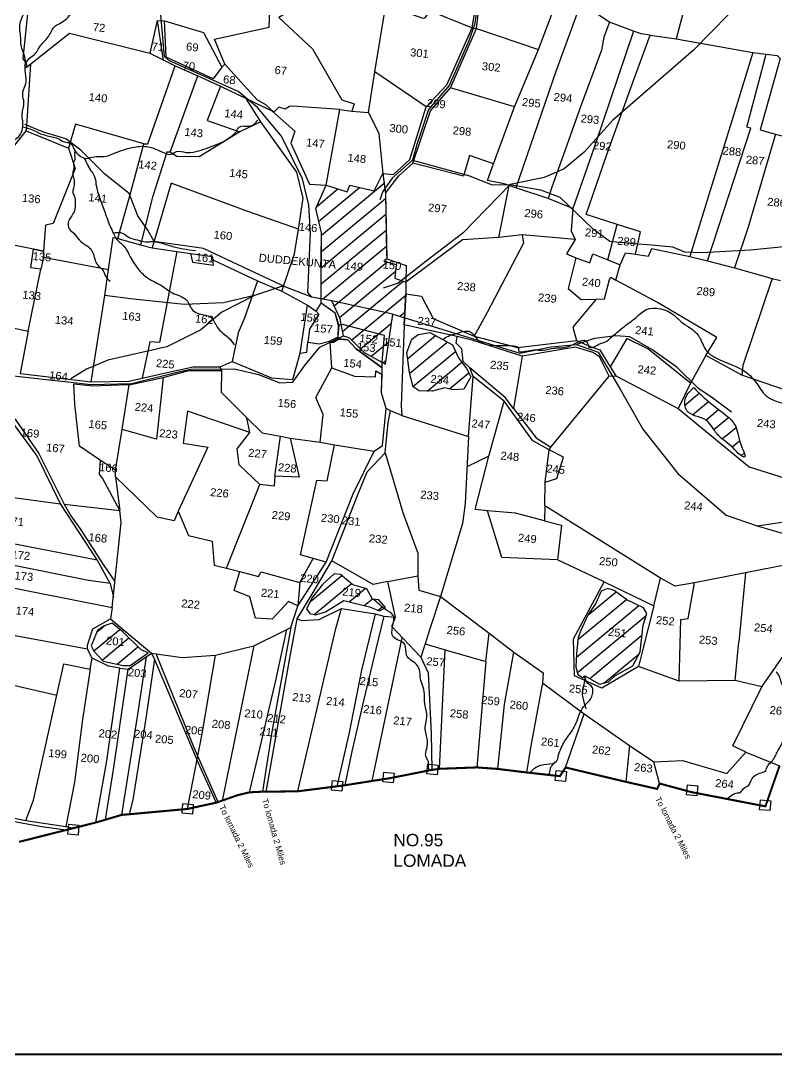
# Model space of a CAD drawing. Header units: inches. Extents: x 196297 to 214296, y 1616220 to 1622507.
# Drawn here: x 197437 to 199273, y 1616548 to 1619062 of the extents above; entities that cross this region are included whole.
import ezdxf
from ezdxf.enums import TextEntityAlignment as Align

# ---------------------------------------------------------------- set-up
doc = ezdxf.new("R2010")
doc.units = ezdxf.units.IN
doc.header["$LTSCALE"] = 15
doc.header["$MEASUREMENT"] = 0
for name, color, linetype in [('PLAT NOS', 7, 'Continuous'), ('Plat number', 1, 'Continuous'), ('Plats', 2, 'Continuous'), ('ROAD', 1, 'Continuous'), ('STREAM', 4, 'Continuous'), ('text2', 7, 'Continuous'), ('VILLAGE BOUNDARY', 5, 'Continuous'), ('VILLAGE BOUNDARY STONES', 1, 'Continuous')]:
    doc.layers.add(name, color=color, linetype=linetype)
doc.styles.get("Standard").update_dxf_attribs({"font": 'arial.ttf'})
pattern_1 = [(39.6245, (187175.194, 1617719.185), (-19.368965, 23.39269), [])]

msp = doc.modelspace()

# ---------------------------------------------------------------- hatches: boundary and pattern name
at = {"layer": 'STREAM', "true_color": 0xf7abae}
h = msp.add_hatch(dxfattribs=at)
h.set_pattern_fill('ANSI31', color=241, scale=242.964992, angle=-5.3755)
h.set_pattern_definition(pattern_1)
h.paths.add_polyline_path([(198167.4, 1618385.7), (198193.2, 1618381.1), (198341.4, 1618348.7), (198369.8, 1618339.9), (198372.6, 1618397.8), (198372.9, 1618426.2), (198346.1, 1618436), (198349.3, 1618469.5), (198319.6, 1618477.8), (198326.3, 1618483), (198323.1, 1618642.7), (198320.7, 1618659.1), (198317.1, 1618690.6), (198295.5, 1618648.5), (198236.8, 1618661.9), (198229.9, 1618645.6), (198179.4, 1618662.2), (198154.5, 1618605.3), (198167.6, 1618546.5)])
h.paths.add_polyline_path([(198320.9, 1618296.7), (198315.7, 1618232.1), (198315.7, 1618231.6), (198323, 1618227.6), (198341.4, 1618348.7), (198193.2, 1618381.1), (198212.9, 1618337.4), (198215.7, 1618323), (198219.3, 1618323.8)])
h.paths.add_polyline_path([(198271.4, 1618256), (198315.7, 1618231.6), (198315.7, 1618232.1), (198320.9, 1618296.7), (198219.3, 1618323.8), (198215.7, 1618323), (198221.1, 1618295.9), (198235.6, 1618291.3)], flags=17)
h.paths.add_polyline_path([(198310.4, 1618455), (198365.4, 1618449.8), (198368.2, 1618479.5), (198313.2, 1618484.6)], flags=24)
h.paths.add_polyline_path([(198217.5, 1618453.2), (198272.5, 1618448), (198275.3, 1618477.7), (198220.3, 1618482.8)], flags=24)
h.paths.add_polyline_path([(198311.5, 1618267.6), (198366.5, 1618262.4), (198369.3, 1618292.1), (198314.3, 1618297.3)], flags=9)
h.paths.add_polyline_path([(198247.8, 1618255.7), (198302.8, 1618250.5), (198305.5, 1618280.2), (198250.6, 1618285.4)], flags=24)
h.paths.add_polyline_path([(198253.8, 1618276.3), (198308.8, 1618271.1), (198311.5, 1618300.8), (198256.6, 1618305.9)], flags=24)
at = {"layer": 'STREAM'}
h = msp.add_hatch(dxfattribs=at)
h.set_pattern_fill('ANSI31', color=256, scale=242.964992, angle=-5.3755)
h.set_pattern_definition(pattern_1)
h.paths.add_polyline_path([(198485.9, 1618273.9), (198462.3, 1618287.3), (198430.7, 1618304), (198403.1, 1618299.6), (198387.4, 1618287.6), (198375.5, 1618256), (198381.8, 1618207), (198390.3, 1618172.1), (198405.3, 1618162.6), (198437.1, 1618161.4), (198467.4, 1618169.6), (198486.6, 1618165.2), (198513.6, 1618166.9), (198530.7, 1618196.7), (198520.3, 1618216.7), (198501.1, 1618242.8)])
h.paths.add_polyline_path([(198426.2, 1618177.6), (198481.2, 1618172.4), (198484, 1618202.1), (198429, 1618207.2)], flags=24)
h = msp.add_hatch(dxfattribs=at)
h.set_pattern_fill('ANSI31', color=256, scale=242.964992, angle=-5.3755)
h.set_pattern_definition(pattern_1)
edge = h.paths.add_edge_path()
edge.add_spline(control_points=[(199072.6, 1618170.2), (199064.1, 1618162.8), (199047.6, 1618148.4), (199051.4, 1618100.8), (199106.8, 1618101), (199126.3, 1618051.5), (199164.3, 1618031.3), (199179.3, 1618009.1), (199203.2, 1617995.6), (199178.1, 1618045.3), (199180.1, 1618084.1), (199127.2, 1618120.1), (199094.3, 1618147.6), (199078, 1618164.6), (199072.6, 1618170.2)], knot_values=[0, 0, 0, 0, 13389.539085, 26108.250012, 47481.743774, 65140.661286, 86375.718438, 96753.784899, 101092.517597, 112393.221887, 135195.692274, 161196.684178, 180455.790754, 190066.94398, 190066.94398, 190066.94398, 190066.94398], degree=3, periodic=0)
h = msp.add_hatch(dxfattribs=at)
h.set_pattern_fill('ANSI31', color=256, scale=242.964992, angle=-5.3755)
h.set_pattern_definition(pattern_1)
edge = h.paths.add_edge_path()
edge.add_line((198170.4, 1617692.3), (198146.3, 1617661.6))
edge.add_line((198146.3, 1617661.6), (198131.5, 1617632.6))
edge.add_line((198131.5, 1617632.6), (198139.7, 1617621.8))
edge.add_line((198139.7, 1617621.8), (198153.5, 1617618.2))
edge.add_line((198153.5, 1617618.2), (198177.3, 1617626))
edge.add_line((198177.3, 1617626), (198221.8, 1617653.4))
edge.add_line((198221.8, 1617653.4), (198284.5, 1617637.7))
edge.add_line((198284.5, 1617637.7), (198309.2, 1617628.4))
edge.add_line((198309.2, 1617628.4), (198319.7, 1617634.1))
edge.add_spline(control_points=[(198319.7, 1617634.1), (198314, 1617638.4), (198305.8, 1617646.6), (198296.2, 1617653.8), (198292.1, 1617656.8)], knot_values=[179828.672648, 179828.672648, 179828.672648, 179828.672648, 188333.697367, 194618.863412, 194618.863412, 194618.863412, 194618.863412], degree=3, periodic=0)
edge.add_line((198292.1, 1617656.8), (198278.1, 1617681.2))
edge.add_line((198278.1, 1617681.2), (198243.8, 1617690.9))
edge.add_line((198243.8, 1617690.9), (198214.4, 1617716.6))
edge.add_line((198214.4, 1617716.6), (198198.4, 1617717.9))
edge.add_line((198198.4, 1617717.9), (198170.4, 1617692.3))
h.paths.add_polyline_path([(198212.3, 1617660.8), (198267.2, 1617655.6), (198270, 1617685.2), (198215, 1617690.4)], flags=24)
h = msp.add_hatch(dxfattribs=at)
h.set_pattern_fill('ANSI31', color=256, scale=242.964992, angle=-5.3755)
h.set_pattern_definition(pattern_1)
h.paths.add_polyline_path([(198909.8, 1617654.7), (198878.6, 1617677.7), (198863.5, 1617682.7), (198847.1, 1617675.5), (198834.3, 1617647), (198814.9, 1617617.7), (198797.8, 1617580.2), (198791.3, 1617563.3), (198787.3, 1617524.3), (198786, 1617492.4), (198790.7, 1617473.7), (198803.9, 1617465.6), (198807.7, 1617470.1), (198843.2, 1617450.1), (198865, 1617455.2), (198880.1, 1617469.9), (198924.3, 1617494.8), (198942, 1617528.4), (198948.9, 1617593.4), (198958.3, 1617621.9), (198950, 1617635.3)])
h.paths.add_polyline_path([(198857.7, 1617562.7), (198912.7, 1617557.5), (198915.5, 1617587.2), (198860.5, 1617592.4)], flags=24)
h = msp.add_hatch(dxfattribs=at)
h.set_pattern_fill('ANSI31', color=256, scale=242.964992, angle=-5.3755)
h.set_pattern_definition(pattern_1)
h.paths.add_polyline_path([(197637.6, 1617505.8), (197686.5, 1617495.6), (197702.9, 1617495.6), (197747, 1617525.7), (197730.1, 1617533.1), (197685.2, 1617576.7), (197659.2, 1617598.2), (197639.9, 1617591.4), (197623.5, 1617580.5), (197615.7, 1617560.6), (197608.3, 1617543.3), (197615.2, 1617530.2)])
h.paths.add_polyline_path([(197638.5, 1617541.6), (197693.5, 1617536.4), (197696.3, 1617566.1), (197641.3, 1617571.2)], flags=24)

# ---------------------------------------------------------------- linework, layer by layer
at = {"layer": 'Plats', "color": 0}
for points in [[(198323.1, 1618642.7), (198355.6, 1618684.8), (198390, 1618715.6), (198433, 1618842.9), (198481.2, 1618898.8), (198544.5, 1619042.6), (198553.6, 1619119.1), (198599.7, 1619228.9), (198682.7, 1619461.7), (198698.2, 1619595.1), (198747.3, 1619756.6), (198764.9, 1619796), (198807.3, 1619931.7), (198825, 1620002.4), (198886.9, 1620102.5), (198967.5, 1620221.4), (198969.4, 1620234.2)], [(198931, 1618494.7), (198942.6, 1618549), (198886.1, 1618566.3), (198810.8, 1618590.7), (198860.8, 1618736.9), (198919.5, 1618898.7), (198966.6, 1619026.2), (198944.1, 1619029.6), (198925.9, 1619036.4), (198867.1, 1619058.2), (198797.9, 1619104.4), (198749.6, 1619135.5), (198747.9, 1619142.9), (198789.9, 1619270.2), (198826.4, 1619357.4)], [(199049.7, 1619230.6), (199024.4, 1619141.2), (199014.4, 1619086.4), (199045.7, 1619078.5), (199029.6, 1619017.8), (199215.6, 1618984.7), (199248.4, 1618980.4), (199274.7, 1618976.9), (199282, 1618969.6), (199233.3, 1618796.2), (199270.7, 1618785.6), (199362.9, 1618762.8), (199378.3, 1618761.9), (199438.8, 1618756.7), (199546.6, 1618746.5), (199703.5, 1618729.2), (199816.5, 1618716), (199832.9, 1618713.7)], [(198324.5, 1619099), (198413.9, 1619068.1), (198419.6, 1619068.4), (198432.1, 1619085.6), (198533.7, 1619044.3), (198544.5, 1619042.6), (198695.1, 1618991.6), (198749.6, 1619135.5)], [(198369, 1618322.9), (198361.3, 1618126.6), (198362.7, 1618102.2), (198335.2, 1618114), (198324.7, 1618119.9), (198314, 1618158), (198315.6, 1618218.5), (198315.7, 1618232.1), (198320.9, 1618296.7), (198219.3, 1618323.8), (198209, 1618321.4), (198201.5, 1618350.9), (198167.4, 1618375.3), (198167.1, 1618481.8), (198167.6, 1618546.5), (198154.5, 1618605.3), (198179.4, 1618662.2), (198229.9, 1618645.6), (198236.8, 1618661.9), (198295.5, 1618648.5), (198317.1, 1618690.6), (198342.5, 1618688), (198382.7, 1618724.4), (198422.3, 1618852.3), (198472.6, 1618905.5), (198533.7, 1619044.3), (198546, 1619118.9)], [(198797.9, 1619104.4), (198737.2, 1618938.1), (198639.9, 1618655.8)], [(197456.1, 1619101.6), (197442.1, 1618969.5), (197451.5, 1618956.2), (197450.8, 1618947.9), (197555.5, 1619031.3), (197750.9, 1618982.4), (197812.1, 1618952.3), (197867.6, 1618927.5), (197922.4, 1618902.3), (198047.4, 1618842.6), (198103.4, 1618793.1), (198093.8, 1618764.5), (198138.6, 1618664.6), (198179.4, 1618662.2), (198212.2, 1618845.8), (198241.3, 1618842.1), (198282, 1618838.6), (198297.5, 1618937.4), (198324.5, 1619099)], [(197769.1, 1619061.8), (197786.6, 1619061.5), (197881.3, 1619033), (197926.2, 1618949), (197932.8, 1618955.9), (197908.3, 1619016.5), (198041.1, 1619045.7), (198042.6, 1619090.6), (198093.2, 1619098.2), (198093.8, 1619086.8), (198064.4, 1619069.3), (198146.1, 1618993.1), (198217.5, 1618869.5), (198246.9, 1618859.8), (198241.3, 1618842.1)], [(197769.1, 1619061.8), (197750.9, 1618982.4)], [(197769.1, 1619061.8), (197783.2, 1618965.3)], [(197926.2, 1618949), (197904.5, 1618920.2), (197790.5, 1618973), (197786.6, 1619061.5)], [(198867.1, 1619058.2), (198853.6, 1619021.4), (198848.4, 1618990.2), (198796.9, 1618852.1), (198726.8, 1618654.7), (198718.4, 1618629.8)], [(198925.9, 1619036.4), (198831.5, 1618758.8), (198778.5, 1618605.1), (198718.4, 1618629.8), (198639.9, 1618655.8), (198611.3, 1618665.1), (198571.4, 1618673.7), (198585.4, 1618713.8), (198527.8, 1618734.1), (198512.7, 1618684.3), (198390, 1618715.6)], [(198966.6, 1619026.2), (199029.6, 1619017.8)], [(198585.4, 1618713.8), (198636.5, 1618852.6), (198695.1, 1618991.6)], [(199215.6, 1618984.7), (199171.8, 1618841.9), (199112, 1618649.3), (199062.7, 1618489.1)], [(199105.2, 1618477.9), (199210.5, 1618800.4), (199201.4, 1618803.1), (199248.4, 1618980.4)], [(197460.7, 1618955.9), (197450.8, 1618794.2), (197553.7, 1618752), (197569.3, 1618702.8), (197515.9, 1618569.3), (197497.4, 1618565.3), (197493, 1618501.4), (197350.5, 1618530.2)], [(197673.5, 1618532.9), (197702.4, 1618636.1), (197736.6, 1618762.4), (197746.1, 1618762.3), (197812.1, 1618952.3)], [(198052.4, 1618839.3), (198032.8, 1618857.3), (198011.4, 1618869), (197932.8, 1618955.9)], [(197800.1, 1618742.5), (197867.6, 1618927.5)], [(198422.3, 1618852.3), (198297.5, 1618937.4)], [(197922.4, 1618902.3), (197890.2, 1618819), (197969.7, 1618791.8)], [(198636.5, 1618852.6), (198481.2, 1618898.8)], [(198071.5, 1618404.9), (198102.1, 1618495.3), (198112.1, 1618555.4), (198123.8, 1618630.2), (198108.4, 1618693.4), (198020.3, 1618816), (197985.7, 1618871.3)], [(198212.2, 1618845.8), (198098.5, 1618854.4), (198090.5, 1618853.3), (198079.4, 1618846.5), (198064, 1618851.9), (198052.4, 1618839.3)], [(198282, 1618838.6), (198307.2, 1618787.5), (198317.1, 1618690.6), (198342.5, 1618688)], [(197736.6, 1618762.4), (197570.4, 1618809.9), (197553.7, 1618752)], [(198020.3, 1618816), (197969.7, 1618791.8), (197870.8, 1618730.8), (197816.9, 1618732), (197800.1, 1618742.5), (197792.5, 1618742.6), (197757.8, 1618633.2), (197728, 1618516.9)], [(196868.7, 1618076.4), (196842.1, 1618183.5), (196843.2, 1618261.8), (196837.5, 1618318.3), (196884.7, 1618469.2), (196951.3, 1618534.8), (197043.5, 1618554.8), (197144.8, 1618603.9), (197152, 1618606.3), (197170.8, 1618614), (197296, 1618659.4), (197353.9, 1618706.4), (197410.8, 1618744.1), (197450.8, 1618794.2)], [(199270.7, 1618785.6), (199204.2, 1618560.3), (199171.2, 1618460.9)], [(198317.1, 1618690.6), (198320.7, 1618659.1), (198323.1, 1618642.7), (198326.2, 1618495.6), (198326.3, 1618483), (198373.9, 1618466.6), (198372.9, 1618426.2), (198372.6, 1618397.8), (198410.6, 1618392.6), (198439.4, 1618338.2), (198539, 1618295.1), (198643.8, 1618267.4), (198787.1, 1618284.9), (198826.9, 1618268), (198844.3, 1618262.4), (198869, 1618220.9), (198882.6, 1618198.7), (199034.4, 1618119.4), (199206.6, 1617978.1), (199353.7, 1617931.6)], [(198112.1, 1618555.4), (197989, 1618597.9), (197802.9, 1618666.6), (197756.8, 1618509.6)], [(198598.9, 1618535.2), (198623.8, 1618660.9)], [(198778.5, 1618605.1), (198774.7, 1618551.4), (198784.1, 1618529.8), (198655.3, 1618541.5), (198598.9, 1618535.2), (198510.4, 1618529.1), (198372.9, 1618426.2)], [(198863.3, 1618480.5), (198886.1, 1618566.3)], [(197492.7, 1618487.3), (197650.3, 1618457), (197661.9, 1618534.9), (197673.5, 1618532.9), (197728, 1618516.9), (197756.8, 1618509.6), (197816.3, 1618500.7), (197902.1, 1618488.8), (197904.2, 1618480.5), (198012.7, 1618430), (198071.5, 1618404.9), (198134.3, 1618370.6), (198155.1, 1618356.3), (198167.4, 1618375.3)], [(198655.3, 1618541.5), (198658.4, 1618521.2), (198570.4, 1618352.9), (198539, 1618295.1)], [(198784.1, 1618529.8), (198762.9, 1618495), (198785.4, 1618485.5), (198820.1, 1618473.4), (198826.7, 1618495), (198863.3, 1618480.5), (198893.3, 1618468.8)], [(197455.8, 1618307.7), (197485.4, 1618454.2), (197485.9, 1618457.8), (197462.3, 1618461.1), (197468.7, 1618506.4), (197493, 1618501.4), (197492.7, 1618487.3), (197485.9, 1618457.8)], [(197816.3, 1618500.7), (197774.8, 1618279.5), (197750.7, 1618281.6), (197732.1, 1618193.4)], [(199485.8, 1618098.8), (199188.7, 1618200.5), (199101.5, 1618248.3), (199128.6, 1618292), (198984, 1618376.8), (198882.6, 1618431.7), (198893.3, 1618468.8), (198906.6, 1618498.1), (198931, 1618494.7), (198962.2, 1618489.6), (198970, 1618508.5), (199062.7, 1618489.1), (199105.2, 1618477.9), (199171.2, 1618460.9), (199262.7, 1618435.5), (199282.6, 1618430.8)], [(197850.1, 1618496.1), (197854.2, 1618474.7), (197905.6, 1618467.9), (197904.2, 1618480.5)], [(198785.4, 1618485.5), (198767.1, 1618410.8), (198798.6, 1618384.5), (198835.4, 1618385.2), (198855.7, 1618386.2), (198867.9, 1618433), (198870.6, 1618438.4), (198882.6, 1618431.7)], [(197608.4, 1618184.2), (197641.6, 1618393.8), (197650.3, 1618457)], [(198012.7, 1618430), (197980.4, 1618337.4), (197965.3, 1618303.7), (197950.9, 1618233.9)], [(199262.7, 1618435.5), (199191.3, 1618224.2), (199188.7, 1618200.5)], [(199334.4, 1617746.8), (199198.2, 1617720.2), (199073.8, 1617696.4), (199026.9, 1617687.6), (198991, 1617707.1), (198710.7, 1617883.4), (198711.5, 1617940.5), (198739.4, 1617949.9), (198755.6, 1618001.3), (198720.9, 1618019.5), (198680.9, 1618041.2), (198611.4, 1618137.4), (198536, 1618197.6), (198528.6, 1618218.3), (198511.7, 1618234), (198509.1, 1618264.7), (198495.4, 1618278.5), (198497.8, 1618294.7), (198422.9, 1618310.6), (198369, 1618322.9), (198372.6, 1618397.8)], [(198835.4, 1618385.2), (198778.4, 1618317.3), (198787.1, 1618284.9)], [(198116, 1618254.2), (198134.3, 1618370.6)], [(198155.1, 1618356.3), (198161.7, 1618348.6), (198138.6, 1618312), (198134.4, 1618280.6)], [(197340, 1618332.5), (197455.8, 1618307.7), (197436, 1618204.6), (197608.4, 1618184.2), (197699.6, 1618186.2), (197732.1, 1618193.4), (197786, 1618205), (197856, 1618220.6), (197921.6, 1618220.6), (197950.9, 1618233.9), (198046.4, 1618194.3), (198098.1, 1618189.7), (198116, 1618254.2), (198132.3, 1618256.5), (198134.4, 1618280.6), (198162, 1618276.8), (198187.2, 1618282.9), (198208.4, 1618293.9), (198209, 1618321.4)], [(198164.4, 1618037.7), (198172, 1618105.1), (198154.5, 1618146.6), (198193, 1618218.6), (198188.7, 1618281)], [(198188.7, 1618281), (198197.1, 1618280.7), (198209.6, 1618288.3), (198232.2, 1618286.4), (198252, 1618264.5), (198315.6, 1618218.5)], [(198866.9, 1618198.5), (198843.3, 1618245.1), (198827.2, 1618255.6), (198785.3, 1618268.7), (198655.5, 1618246.8), (198536.7, 1618285), (198497.8, 1618294.7)], [(199064.2, 1618181.4), (198960.8, 1618264.3), (198909.3, 1618289.4), (198869, 1618220.9)], [(199101.5, 1618248.3), (199064.2, 1618181.4), (199034.4, 1618119.4)], [(198655.5, 1618246.8), (198646.8, 1618193.6), (198634.6, 1618119.5), (198613.8, 1618146.5), (198528.6, 1618218.3)], [(197659.2, 1617636.4), (197681.3, 1617842.6), (197677.7, 1617871.4), (197635.6, 1617950.2), (197628.5, 1617960.3), (197631, 1617993.4), (197579.8, 1618027.9), (197568.9, 1618130), (197566.3, 1618179.2), (197612.3, 1618174.4), (197698.6, 1618177.7), (197700.9, 1618177), (197783.4, 1618195.1), (197845.3, 1618211.5), (197925.4, 1618211.6), (197921.6, 1618220.6)], [(197925.4, 1618211.6), (197924.5, 1618159.2), (197986.6, 1618096.9), (198024, 1618060.6), (198068.5, 1618052.1), (198092, 1618047.3), (198164.4, 1618037.7), (198199.4, 1618031.4), (198296, 1618016.1)], [(198193, 1618218.6), (198247.9, 1618198.4), (198299.1, 1618196.3), (198299.8, 1618210.7), (198315.4, 1618202.5)], [(198525.1, 1618051.6), (198536, 1618197.6)], [(198720.9, 1618019.5), (198725.2, 1618025.6), (198866.9, 1618198.5), (198882.6, 1618198.7)], [(197993.8, 1618061.2), (197842.7, 1618113), (197832.3, 1618035.7), (197892.1, 1618025.7), (197820.1, 1617869.9), (197809.7, 1617846.3), (197768.8, 1617855.9), (197667.5, 1617953.7), (197667.7, 1617969.4), (197683.9, 1618068.2), (197700.9, 1618177)], [(197783.4, 1618195.1), (197767.2, 1618045.1), (197683.9, 1618068.2)], [(197654.5, 1617694.3), (197623.2, 1617751.7), (197533.6, 1617888.3), (197476.8, 1618005.3), (197410.2, 1618095.9), (197330.6, 1618164.3)], [(197343.4, 1618170.6), (197396.9, 1618115.5), (197423.6, 1618093.3), (197481.6, 1618010.1), (197542.8, 1617886.9), (197559.3, 1617859), (197581.6, 1617827.4), (197639.4, 1617738.3), (197666.2, 1617699.4)], [(198854.7, 1617698.5), (198741.2, 1617752), (198605.6, 1617758), (198571.4, 1617871), (198541.3, 1617874.3), (198574.1, 1618003.8), (198611.4, 1618137.4)], [(197289.8, 1617477.7), (197525, 1617423.2), (197542, 1617499.2), (197606.3, 1617486), (197611.2, 1617512.8), (197599.7, 1617534.7), (197599.6, 1617544.3), (197612.3, 1617584.2), (197655.1, 1617608.6), (197695.7, 1617574.9), (197755.4, 1617525), (197829.7, 1617514.6), (197910.5, 1617520.3), (198003.4, 1617543.1), (198083.5, 1617582.6), (198093.3, 1617587.8), (198110.7, 1617640.5), (198179.1, 1617746.4), (198245.2, 1617912.2), (198296, 1618016.1), (198316.1, 1618029.7), (198324.7, 1618119.9)], [(198054.7, 1617954.8), (198052.9, 1617930.8), (198017.9, 1617935), (197968.1, 1617982.9), (197962.9, 1618021.7), (197993.8, 1618061.2), (197986.6, 1618096.9)], [(198033.7, 1617188.6), (198090.7, 1617513.2), (198108.9, 1617609), (198147.5, 1617672.4), (198193.2, 1617749.8), (198256.9, 1617911.9), (198278.9, 1617965.6), (198322.9, 1618011.8), (198329.5, 1618085.4), (198335.2, 1618114)], [(198362.7, 1618102.2), (198525.1, 1618051.6), (198517.1, 1617889), (198510.8, 1617840.3), (198457, 1617662.9), (198575.2, 1617573.5), (198635.5, 1617527.3), (198706.1, 1617477.5), (198704.6, 1617452.8), (198806.2, 1617378.1), (198916.3, 1617300.7), (198974.9, 1617261.3), (199044.5, 1617264.4), (199152.4, 1617233.3), (199198.3, 1617284.9), (199280.5, 1617251.3)], [(198634.6, 1618119.5), (198689.1, 1618048), (198725.2, 1618025.6)], [(198092, 1618047.3), (198113.3, 1617952.5), (198054.7, 1617954.8), (198068.5, 1618052.1)], [(198179.1, 1617746.4), (198147.5, 1617755.1), (198117.2, 1617764.3), (198156.6, 1617945.1), (198181.6, 1617943.7), (198199.4, 1618031.4)], [(198322.9, 1618011.8), (198365.8, 1617867.3), (198401.9, 1617767.8), (198402.3, 1617712.7), (198404, 1617678.3), (198457, 1617662.9), (198431.9, 1617587), (198419.7, 1617547.7), (198468.7, 1617533.5), (198567.4, 1617504.7), (198575.2, 1617573.5)], [(198574.1, 1618003.8), (198520.6, 1617978.2)], [(198711.5, 1617940.5), (198720.9, 1618019.5)], [(197667.7, 1617969.4), (197631, 1617993.4)], [(197667.5, 1617953.7), (197677.7, 1617871.4)], [(197221, 1617930), (197533.6, 1617888.3)], [(197820.1, 1617869.9), (197845.1, 1617811.3), (197902.1, 1617796.9), (197907, 1617738.7), (197937.4, 1617732.1), (198017.9, 1617935)], [(197542.8, 1617886.9), (197677.7, 1617871.4)], [(198710.7, 1617883.4), (198710, 1617846.3), (198639.4, 1617865.4), (198571.4, 1617871)], [(198710, 1617846.3), (198751.3, 1617835.8), (198741.2, 1617752)], [(197216.3, 1617831.9), (197393.7, 1617796.8), (197623.2, 1617751.7)], [(197654.5, 1617694.3), (197601.9, 1617702), (197214.4, 1617779.6), (197215.6, 1617818.8)], [(197937.4, 1617732.1), (197969.2, 1617723.7), (198014.7, 1617711.3), (198021.8, 1617723.1), (198115.2, 1617697.1), (198147.5, 1617755.1)], [(198329.1, 1617699.4), (198293.5, 1617691.8), (198193.2, 1617749.8)], [(198110.7, 1617640.5), (198087.9, 1617650.6), (198048.2, 1617607.9), (198007.7, 1617610), (197993.9, 1617661.9), (197955.7, 1617677.6), (197969.2, 1617723.7)], [(199198.2, 1617720.2), (199181.9, 1617552.4)], [(197283.1, 1617710.8), (197659.2, 1617636.4), (197655.1, 1617608.6)], [(198115.2, 1617697.1), (198110.7, 1617640.5)], [(198409.1, 1617515.4), (198338.5, 1617589.7), (198347.9, 1617612.6), (198329.1, 1617699.4), (198402.3, 1617712.7)], [(199173.1, 1617458.5), (199036.5, 1617456.9), (198938.2, 1617492.8), (198849.1, 1617440.6), (198782.6, 1617470.2), (198779.7, 1617560.4), (198854.7, 1617698.5), (198974.8, 1617640.6), (198991, 1617707.1)], [(199036.5, 1617456.9), (199040.6, 1617607.3), (199058.7, 1617609.1), (199073.8, 1617696.4)], [(197654.5, 1617694.3), (197662.6, 1617661.5)], [(198108.9, 1617609), (198119.8, 1617604.7), (198162, 1617607), (198216.5, 1617633.6), (198298.2, 1617620.4), (198319.3, 1617615.3), (198347.9, 1617612.6)], [(198110.8, 1617189.7), (198202.7, 1617585.3), (198216.5, 1617633.6)], [(198298.2, 1617620.4), (198265.3, 1617484.1), (198234.2, 1617328.4), (198205, 1617201.7)], [(198974.8, 1617640.6), (198948.7, 1617535.3), (198938.2, 1617492.8)], [(197599.7, 1617534.7), (197428.2, 1617566.8), (197265.9, 1617602.1)], [(198319.3, 1617615.3), (198299.8, 1617535.1), (198269.6, 1617409.1), (198242, 1617286.3), (198224.9, 1617204.3)], [(197992.7, 1617187.1), (198057, 1617458.8), (198083.5, 1617582.6)], [(198093.3, 1617587.8), (198047.4, 1617333.9), (198024.6, 1617188.8)], [(198291.4, 1617214.9), (198335.6, 1617427.6), (198363.8, 1617562.1)], [(198419.7, 1617547.7), (198409.1, 1617515.4), (198427.1, 1617477.5), (198434.2, 1617330.1), (198436.2, 1617241.7)], [(199237.3, 1617443.1), (199173.1, 1617458.5), (199181.9, 1617552.4)], [(197677.9, 1617488.9), (197698.4, 1617486.6), (197755.4, 1617525)], [(197755.4, 1617525), (197762.2, 1617510.1), (197868.1, 1617258.6), (197911.8, 1617162)], [(197916.6, 1617163.6), (197858.6, 1617294.9), (197821.1, 1617387.4), (197766.2, 1617523.9)], [(197842.3, 1617146.8), (197878.2, 1617329), (197910.5, 1617520.3)], [(198003.4, 1617543.1), (197957, 1617314), (197926.3, 1617166.9)], [(198454.7, 1617244.3), (198468.7, 1617533.5)], [(198596, 1617244), (198612.8, 1617400.2), (198635.5, 1617527.3)], [(199198.3, 1617284.9), (199166.7, 1617300.2), (199237.3, 1617443.1), (199298.4, 1617530.6), (199380.9, 1617531.7)], [(197619.6, 1617113.8), (197646.2, 1617264), (197677.9, 1617488.9), (197650.5, 1617494), (197611.2, 1617512.8)], [(197742, 1617516.4), (197721, 1617376.4), (197682.1, 1617132.3)], [(197762.1, 1617510.3), (197742, 1617372.1), (197709.4, 1617169.2), (197701, 1617133.9)], [(198567.4, 1617504.7), (198556.3, 1617382.1), (198545.2, 1617247.7)], [(197606.3, 1617486), (197587.3, 1617364.2), (197568, 1617211.7), (197547, 1617103.9)], [(197643.2, 1617120.6), (197663, 1617242.4), (197698.4, 1617486.6)], [(198704.6, 1617452.8), (198676.4, 1617300.2), (198665.5, 1617235.5)], [(197449.4, 1617119.1), (197468.1, 1617168.5), (197525, 1617423.2)], [(198760.8, 1617247.5), (198806.2, 1617378.1)], [(198916.3, 1617300.7), (198907.5, 1617212.6)], [(198989.2, 1617208.5), (198974.9, 1617261.3)], [(197295.9, 1617138.8), (197488.7, 1617104.1), (197553, 1617095.6)], [(197355.7, 1617138.3), (197449.4, 1617119.1), (197547, 1617103.9), (197567.3, 1617100.5), (197567.3, 1617100.5)]]:
    msp.add_lwpolyline(points, dxfattribs=at)
at = {"layer": 'ROAD'}
for points in [[(198965.7, 1620234.4), (198917.4, 1620158.1), (198844.7, 1620050.1), (198824.7, 1620017.7), (198787.2, 1619892.1), (198757.3, 1619788.8), (198723.2, 1619694.8), (198695.4, 1619599.6), (198679, 1619475.7), (198659.9, 1619410.6), (198639.5, 1619350), (198597.1, 1619231.1), (198566.9, 1619158.7), (198549.3, 1619118.3), (198539.4, 1619051.5), (198525.6, 1619012.8), (198478, 1618904.6), (198427.7, 1618845.6), (198399.3, 1618760.9), (198388.8, 1618722.7), (198339.4, 1618679.4), (198317.3, 1618647), (198309.9, 1618626.7)], [(200125.4, 1619775.2), (199959.2, 1619697.6), (199749.6, 1619581.2), (199618.3, 1619491.7), (199606.1, 1619465), (199594.6, 1619391.8), (199564.9, 1619368.2), (199398.1, 1619267.8), (199344.2, 1619221.2), (199261.5, 1619175.4), (199198.5, 1619120.2), (199071.9, 1618990.4), (198874.8, 1618819), (198805.8, 1618742.1), (198757.6, 1618701.4), (198709, 1618680.5), (198626.6, 1618664), (198511.1, 1618545.1), (198421.8, 1618477.6), (198353.8, 1618423.8), (198317.5, 1618411.6)], [(198341.4, 1618348.7), (198193.2, 1618381.1), (198144.4, 1618389.9), (198134.8, 1618401.7), (198141.3, 1618546.3), (198137.5, 1618613.7), (198121.5, 1618677.5), (198070.8, 1618780.8), (198012.4, 1618850.9), (197965.5, 1618890), (197797, 1618965.1), (197786.4, 1618974.5), (197774, 1619122.1), (197768.6, 1619223.4), (197766.2, 1619276.9), (197732, 1619280.3), (197708, 1619283.1), (197707.5, 1619370.3), (197663.9, 1619472.8)], [(198144.4, 1618389.9), (198081.7, 1618414.5), (197965.8, 1618468.2), (197881.2, 1618508.4), (197761.3, 1618525), (197746, 1618553.1), (197721.9, 1618587.9), (197700.4, 1618641.9), (197641.6, 1618688.6), (197583.4, 1618747), (197546.8, 1618774.6), (197492.5, 1618790.6), (197447.4, 1618809.4)], [(198388.8, 1618722.7), (198524.8, 1618685.7), (198582.9, 1618663.2), (198626.6, 1618664)], [(198626.6, 1618664), (198699.7, 1618650.6), (198746.6, 1618633.2), (198825.1, 1618557.9), (198868.7, 1618526), (198925.5, 1618520.3), (198970.2, 1618517), (199020.5, 1618512.2), (199049.6, 1618499.9), (199090.9, 1618498.9), (199209.6, 1618505.4), (199380.2, 1618522.1), (199451.4, 1618527.4), (199551.6, 1618560.2), (199599, 1618571.6), (199626, 1618578.6), (199684.2, 1618592.3), (199731, 1618613.8), (199779.7, 1618634), (199836, 1618654.7)], [(198075.7, 1618417.3), (198005.1, 1618394), (197930, 1618376.4), (197834.3, 1618372.2), (197703.8, 1618385.6), (197641.6, 1618393.8)], [(197398.6, 1618201), (197513.4, 1618188.3), (197551.9, 1618184.4), (197607.9, 1618177.8), (197706.8, 1618180.7), (197823.8, 1618209.3), (197851.4, 1618215.5), (197956.8, 1618215.6), (198014.8, 1618202), (198066.7, 1618182.3), (198098.5, 1618183.3), (198129.4, 1618226.7), (198164.3, 1618268.6), (198221.1, 1618295.9), (198212.9, 1618337.4), (198193.2, 1618381.1)], [(198005.1, 1618394), (197925.6, 1618353.6), (197874.6, 1618311), (197792.1, 1618269.5), (197648.8, 1618236.9), (197597.3, 1618215.4), (197558.7, 1618192)], [(198221.1, 1618295.9), (198235.6, 1618291.3), (198271.4, 1618256), (198323, 1618227.6), (198341.4, 1618348.7)], [(198341.4, 1618348.7), (198460.3, 1618312), (198649.7, 1618253.9), (198725.6, 1618269.3), (198787.2, 1618275.4), (198840.1, 1618256.6), (198893.6, 1618166.2), (198948.6, 1618069.2), (199033.2, 1617961.7), (199150.9, 1617860.8), (199226.5, 1617834.2), (199308.1, 1617846.7), (199416.4, 1617878.5), (199489, 1617915.7), (199619.5, 1617985.1), (199650.9, 1617992.9)], [(199163.5, 1618111), (199118.9, 1618145), (199083.7, 1618168.1), (199031.1, 1618220), (198970.1, 1618262.8), (198916.9, 1618293.4), (198883, 1618296.3), (198831.2, 1618289.8), (198787.2, 1618275.4)], [(199226.5, 1617834.2), (199326, 1617805), (199370.9, 1617774.3), (199397.3, 1617730.5), (199413.7, 1617707.8), (199430.2, 1617687.8), (199474.9, 1617623.6)]]:
    msp.add_lwpolyline(points, dxfattribs=at)
at = {"layer": 'STREAM', "color": 241, "true_color": 0xf7abae}
msp.add_lwpolyline([(198315.6, 1618218.5), (198252, 1618264.5), (198232.2, 1618286.4), (198209.6, 1618288.3), (198208.4, 1618293.9), (198211, 1618321.2), (198201.5, 1618350.9), (198167.4, 1618375.3), (198167.6, 1618546.5), (198154.5, 1618605.3), (198179.4, 1618662.2), (198229.9, 1618645.6), (198236.8, 1618661.9), (198295.5, 1618648.5), (198317.1, 1618690.6), (198323.1, 1618642.7), (198326.3, 1618483), (198319.6, 1618477.8), (198349.3, 1618469.5), (198346.1, 1618436), (198372.9, 1618426.2), (198372.6, 1618397.8), (198369, 1618322.9), (198361.3, 1618126.6), (198362.7, 1618102.2), (198335.2, 1618114), (198324.7, 1618119.9), (198314, 1618158), (198315.2, 1618202.6), (198315.6, 1618218.5), (198252, 1618264.5), (198232.2, 1618286.4), (198209.6, 1618288.6), (198208.4, 1618293.9), (198211, 1618321.2), (198201.5, 1618350.9), (198167.4, 1618375.3), (198167.6, 1618546.5), (198154.5, 1618605.3)], dxfattribs=at)
at = {"layer": 'STREAM', "color": 241, "true_color": 0xf7abae, "const_width": 0.0243}
msp.add_lwpolyline([(198005.6, 1618505.1), (198208.8, 1618485.9), (198205.1, 1618447), (198002, 1618466.1)], close=True, dxfattribs=at)
at = {"layer": 'STREAM'}
for points in [[(198375.5, 1618256), (198387.4, 1618287.6), (198403.1, 1618299.6), (198430.7, 1618304), (198462.3, 1618287.3), (198485.9, 1618273.9), (198501.1, 1618242.8), (198520.3, 1618216.7), (198530.7, 1618196.7), (198513.6, 1618166.9), (198486.6, 1618165.2), (198467.4, 1618169.6), (198437.1, 1618161.4), (198405.3, 1618162.6), (198390.3, 1618172.1), (198381.8, 1618207), (198375.5, 1618256)], [(198131.5, 1617632.6), (198139.7, 1617621.8), (198153.5, 1617618.2), (198177.3, 1617626), (198221.8, 1617653.4), (198284.5, 1617637.7), (198309.2, 1617628.4), (198323.3, 1617636), (198307.2, 1617654.7), (198292.1, 1617656.8), (198278.1, 1617681.2), (198243.8, 1617690.9), (198214.4, 1617716.6), (198198.4, 1617717.9), (198170.4, 1617692.3), (198146.3, 1617661.6), (198131.5, 1617632.6)], [(198807.7, 1617470.1), (198843.2, 1617450.1), (198865, 1617455.2), (198880.1, 1617469.9), (198924.3, 1617494.8), (198942, 1617528.4), (198948.9, 1617593.4), (198958.3, 1617621.9), (198950, 1617635.3), (198909.8, 1617654.7), (198878.6, 1617677.7), (198863.5, 1617682.7), (198847.1, 1617675.5), (198834.3, 1617647), (198814.9, 1617617.7), (198797.8, 1617580.2), (198791.3, 1617563.3), (198787.3, 1617524.3), (198786, 1617492.4), (198790.7, 1617473.7), (198803.9, 1617465.6), (198807.7, 1617470.1)], [(197615.2, 1617530.2), (197637.6, 1617505.8), (197686.5, 1617495.6), (197702.9, 1617495.6), (197747, 1617525.7), (197730.1, 1617533.1), (197685.2, 1617576.7), (197659.2, 1617598.2), (197639.9, 1617591.4), (197623.5, 1617580.5), (197615.7, 1617560.6), (197608.3, 1617543.3), (197615.2, 1617530.2)]]:
    msp.add_lwpolyline(points, dxfattribs=at)
for points in [[(197246.5, 1617077.5), (197249, 1617098.2), (197254.3, 1617133.3), (197253.8, 1617149.4), (197246.7, 1617186), (197241.8, 1617204.2), (197237, 1617248.1), (197230.8, 1617280.1), (197227.2, 1617295.9), (197217.2, 1617314.3), (197205.4, 1617335.4), (197197.6, 1617361.8), (197166.5, 1617411), (197158.1, 1617447.9), (197133, 1617482.7), (197095.9, 1617511.4), (197057.3, 1617543.8), (197039.3, 1617572), (197022.1, 1617583.7), (197007.9, 1617607.9), (196959.3, 1617681.9), (196948.2, 1617710), (196931.4, 1617731.2), (196911.3, 1617756), (196899.5, 1617776.3), (196882, 1617804), (196865.1, 1617823.9), (196846.8, 1617839.3), (196827.4, 1617872.2), (196813.7, 1617922), (196818.4, 1617962.3), (196818.1, 1618031.4), (196816, 1618077.8), (196790, 1618142.3), (196781.1, 1618184.3), (196765.4, 1618221.9), (196750.9, 1618266.7), (196751, 1618302.4), (196746.3, 1618388.7), (196755.8, 1618436.3), (196776.5, 1618481), (196793.3, 1618503.7), (196853.9, 1618543.1), (196901.6, 1618567.9), (196959.8, 1618593.1), (196995.7, 1618605.2), (197063.5, 1618620.4), (197145, 1618637.1), (197184.2, 1618644.9), (197225.9, 1618664.3), (197241.3, 1618672.5), (197263.8, 1618683.1), (197281.7, 1618692.9), (197283.7, 1618733.4), (197299.7, 1618767.6), (197306.6, 1618787.1), (197329.5, 1618815.9), (197386, 1618890.7), (197399.8, 1618920.1), (197388.8, 1618968.7), (197389.2, 1619022.2), (197395.6, 1619053), (197394.1, 1619090.2), (197397.4, 1619140.2), (197416.1, 1619182.8), (197428.8, 1619254.6), (197437, 1619273.9), (197449.5, 1619314.4), (197483.4, 1619369.9), (197513.3, 1619410.6), (197534.2, 1619447.1), (197557.3, 1619469.6), (197590.6, 1619497.1), (197666.6, 1619539.6), (197694.1, 1619559.4), (197715.8, 1619600.4), (197716.8, 1619649.4), (197748.5, 1619684.4), (197788.8, 1619714), (197811.4, 1619744.8), (197832.7, 1619766.6), (197862.6, 1619786.9), (197872.4, 1619808.8), (197903.8, 1619831), (197924.2, 1619867.1), (197958.4, 1619885.4), (198024, 1619915.1), (198083.6, 1619926), (198118, 1619926.4), (198144.6, 1619926.7), (198184.2, 1619934.4), (198235.9, 1619924.5), (198248.7, 1619918.7), (198303.5, 1619908.1), (198353.7, 1619891), (198396.4, 1619903.9), (198426.6, 1619918.9), (198452, 1619935.3), (198476.2, 1619959.5), (198502, 1619974.9), (198525.8, 1619989.6), (198548.2, 1619998.9), (198588, 1620031.5), (198625.5, 1620075.6), (198658.6, 1620115), (198699.2, 1620164.7), (198721.2, 1620211), (198736, 1620229.4), (198743.8, 1620250), (198753.7, 1620272.3)], [(197320, 1617060.8), (197307.5, 1617076.7), (197295.4, 1617084.7), (197292.3, 1617098.8), (197278.9, 1617118.3), (197288.4, 1617141.6), (197275.9, 1617162.6), (197278.6, 1617190.8), (197265.7, 1617213.1), (197268.7, 1617242), (197257.6, 1617288.1), (197255.9, 1617328.3), (197239.1, 1617351.7), (197248.9, 1617394.9), (197234.1, 1617424.8), (197228.4, 1617453), (197211, 1617469.8), (197193.3, 1617483.6), (197173, 1617505.3), (197163.3, 1617511.5), (197153.7, 1617522.6), (197145.7, 1617537.8), (197136.6, 1617550.8), (197116, 1617565.6), (197110.2, 1617576.4), (197090.9, 1617599), (197073, 1617610.2), (197055.7, 1617628.5), (197051.1, 1617644.1), (197030.4, 1617658.5), (197022, 1617674.1), (197015.9, 1617689.9), (197005.3, 1617706.4), (196996.9, 1617725.4), (196994, 1617743.5), (196987.9, 1617763.5), (196973.3, 1617789.8), (196956.2, 1617822.9), (196937.1, 1617841), (196924.7, 1617854.7), (196913.5, 1617876.6), (196905.4, 1617892.1), (196894.5, 1617909.1), (196890.2, 1617932.3), (196876.6, 1617974.5), (196860.9, 1618001), (196861.4, 1618026.3), (196865.3, 1618043.4), (196856.1, 1618071.2), (196851.1, 1618098.6), (196845, 1618126.9), (196841.9, 1618146.2), (196831.8, 1618196.4), (196822.2, 1618220), (196824.3, 1618246), (196828.5, 1618266.5), (196820.8, 1618289.6), (196824.9, 1618312.7), (196823.6, 1618348.1), (196830.7, 1618374.7), (196839.1, 1618383.4), (196845.9, 1618411.5), (196859.2, 1618431.2), (196861.6, 1618452.6), (196872.3, 1618473.2), (196884.2, 1618491.4), (196903.7, 1618500.9), (196918.6, 1618518.4), (196930.1, 1618529.8), (196943.8, 1618539.4), (196953.8, 1618549.9), (196976.8, 1618550.2), (196989.2, 1618549), (197006.3, 1618561.7), (197019.3, 1618561), (197038.4, 1618563), (197057, 1618573.5), (197079.9, 1618577.1), (197094, 1618587.1), (197107.2, 1618589.2), (197129.5, 1618607), (197146.8, 1618610.1), (197158.6, 1618614.7), (197169.5, 1618622.1), (197187.2, 1618623.6), (197210.1, 1618636.1), (197227.4, 1618639.4), (197263, 1618655), (197276.4, 1618665.3), (197283.9, 1618675.2), (197308.4, 1618684.1), (197322.7, 1618691.2), (197331.7, 1618704.5), (197341.5, 1618707.5), (197355.3, 1618717.9), (197365, 1618725.9), (197391.7, 1618737.7), (197399.8, 1618749.4), (197404.8, 1618758.1), (197412.8, 1618765.7), (197432.8, 1618780.7), (197440.7, 1618795), (197442.2, 1618818.1), (197440.9, 1618834.7), (197445.2, 1618862.4), (197442.1, 1618882.2), (197448.6, 1618906), (197450.7, 1618921.1), (197447.8, 1618947.4), (197449.1, 1618964.7), (197444.1, 1618983.3), (197440.4, 1618994.7), (197437.6, 1619009.7), (197437.1, 1619024.3), (197435.1, 1619043.1), (197437.1, 1619059.8), (197451.2, 1619106.6), (197448.2, 1619124.5), (197464.6, 1619164.5), (197461.1, 1619189.6), (197474.8, 1619215.1), (197476.2, 1619237.3), (197486.9, 1619275.7), (197497, 1619293.1), (197502.9, 1619313.7), (197509.8, 1619329.8), (197517.3, 1619346.7), (197524.1, 1619363.7), (197539.8, 1619390.3), (197554.6, 1619422.6), (197566.9, 1619436.4), (197591.7, 1619441.9), (197603.7, 1619459.8), (197624.8, 1619463.7), (197649.8, 1619480.8), (197679.9, 1619488.5), (197694, 1619503.2), (197714.2, 1619518), (197729.8, 1619521), (197754, 1619530.2), (197768.8, 1619538), (197790.3, 1619582.9), (197796.3, 1619622.1), (197798.5, 1619642.5), (197829.5, 1619701.8), (197855.8, 1619717), (197875.7, 1619748.6), (197893.2, 1619762.4), (197915.7, 1619793.4), (197936.5, 1619806.5), (197970.9, 1619843.7), (198002, 1619853.2), (198024.3, 1619882.7), (198053.3, 1619878.8), (198083.4, 1619886.5), (198097.8, 1619887.8), (198119.5, 1619877.9), (198139.7, 1619881.2), (198158.8, 1619884), (198193.9, 1619874.6), (198253.1, 1619871.7), (198307.8, 1619864.7), (198332.5, 1619863.5), (198361.7, 1619865.6), (198384.4, 1619862.4), (198396.8, 1619866.8), (198416.7, 1619866.1), (198438.3, 1619871.6), (198450.4, 1619876.1), (198466.5, 1619874.9), (198479.3, 1619883.5), (198496.3, 1619887.2), (198519.1, 1619902.3), (198553.9, 1619917.3), (198565.4, 1619935.4), (198590.8, 1619956.8), (198600.3, 1619978.4), (198615.9, 1619995.4), (198627, 1620013.5), (198640.1, 1620033), (198649.2, 1620037.4), (198676, 1620078.6), (198691.6, 1620096), (198703.6, 1620111), (198722.4, 1620135.2), (198737.2, 1620136.1), (198761.5, 1620170.5), (198771.8, 1620180), (198782, 1620204.3), (198793.8, 1620217.1), (198803.1, 1620228.2), (198814.6, 1620242.6), (198829.3, 1620266.4)], [(197447.2, 1618954), (197459, 1618970.3), (197471.9, 1618980.7), (197480.1, 1618992.1), (197486.2, 1619002.1), (197496.2, 1619013.1), (197506.8, 1619026.6), (197513.5, 1619039.1), (197521.8, 1619048.9), (197533.4, 1619055.6), (197560.7, 1619082.2), (197569.7, 1619099), (197609.4, 1619099.8), (197632.2, 1619089.6), (197647.9, 1619089.1), (197678.5, 1619092), (197700.5, 1619089.9), (197731.3, 1619085.4), (197749.8, 1619087.2), (197770.6, 1619092.6), (197799.5, 1619089), (197810, 1619084.4), (197826.4, 1619087.1), (197841.6, 1619088.2), (197854.6, 1619086), (197871.1, 1619087.4), (197894.7, 1619094.8), (197911.1, 1619098.7)], [(197441.1, 1618804.3), (197473.2, 1618793.1), (197485.6, 1618787.1), (197497.8, 1618783.3), (197513.6, 1618779.6), (197527.1, 1618775.8), (197543.3, 1618767.4), (197550.5, 1618766.1), (197560.9, 1618761), (197566.8, 1618749.2), (197580.4, 1618734), (197593.6, 1618727.3), (197610.9, 1618730.2), (197630.6, 1618732.1), (197639.8, 1618732), (197662.9, 1618738.8), (197713.6, 1618754.7), (197747.6, 1618755.3), (197774.3, 1618745.7), (197786.9, 1618740.3), (197802.4, 1618737.1), (197816.1, 1618744.1), (197838.5, 1618741.5), (197850, 1618741.4), (197900.2, 1618756.2), (197927.9, 1618767.4), (197949.6, 1618781.4), (197960.4, 1618792), (197968.5, 1618803.5), (197995.8, 1618805.9), (198013.4, 1618819.6)], [(197569, 1618748), (197568.2, 1618734.3), (197568.3, 1618721.7), (197565.5, 1618715.4), (197566.8, 1618707.8), (197564.5, 1618697.3), (197564.2, 1618687.6), (197566.9, 1618673.7), (197565.7, 1618654.3), (197564, 1618643.5), (197568, 1618634.6), (197569.7, 1618619.7), (197568.1, 1618600.3), (197553.8, 1618574.8), (197553.1, 1618560.4), (197566, 1618545.1), (197579, 1618529.5), (197595.2, 1618516.5), (197607.3, 1618507.3), (197618.3, 1618479.4), (197626.5, 1618465.5), (197634.2, 1618458.6), (197644.7, 1618439.1), (197654.3, 1618429)], [(197591.5, 1618728.8), (197607.8, 1618697.3), (197615.8, 1618684.5), (197620.2, 1618664.8), (197642.2, 1618595.1), (197654, 1618563.6), (197662.8, 1618544.6), (197669.2, 1618532.4), (197687.7, 1618514), (197700.9, 1618492.5), (197721.6, 1618459.7), (197745.7, 1618436.7), (197781.8, 1618416.6), (197805.7, 1618400.4), (197840, 1618383), (197855.8, 1618357.7), (197871.2, 1618349.7), (197898.8, 1618341.1), (197914.7, 1618317.3), (197928.5, 1618302.4), (197942.2, 1618291.5), (197956.2, 1618274.5)], [(197660, 1618546.3), (197686, 1618544.9), (197699.2, 1618535.8), (197720.7, 1618529.1), (197729.1, 1618526.6), (197744.5, 1618524.5), (197753.7, 1618525.2), (197769.9, 1618523.6), (197801.9, 1618514.4), (197861.7, 1618503.2)], [(198462.3, 1618287.3), (198476.2, 1618295.6), (198495.1, 1618301.7), (198516.8, 1618307.5), (198526, 1618307.1), (198539.2, 1618296.8), (198544.9, 1618289), (198635, 1618271.7), (198646.5, 1618266.4), (198647.1, 1618259.1), (198655, 1618257.5), (198684.6, 1618262), (198706.3, 1618261.3), (198733.2, 1618266.3), (198764.6, 1618269.3), (198813.5, 1618280), (198818.6, 1618268.4), (198830, 1618269.3), (198845.9, 1618277.8), (198856.2, 1618281), (198873.6, 1618294.2), (198884.8, 1618303.5), (198904.4, 1618319.7), (198929, 1618338), (198956.9, 1618359.8), (199024.6, 1618346), (199044.2, 1618328.4), (199069, 1618311.3), (199087.4, 1618290.2), (199102.9, 1618259.7), (199125.5, 1618242.9), (199201.3, 1618206), (199222.4, 1618184.3), (199248.1, 1618150.5), (199290.9, 1618131.6), (199357.5, 1618111.3), (199394.4, 1618090.6), (199421.7, 1618065.7), (199458.5, 1618052.4)], [(199072.6, 1618170.2), (199052.1, 1618145), (199055.4, 1618114.2), (199102, 1618091.3), (199128.7, 1618057.7), (199167.6, 1618023.9), (199185.5, 1618006.1), (199194.9, 1618001.4), (199188.2, 1618028), (199171.4, 1618080.8), (199124.6, 1618123.2), (199089, 1618153.6), (199072.6, 1618170.2)], [(198429.2, 1617239.9), (198427.9, 1617248.7), (198427.5, 1617261), (198423.4, 1617270), (198420.8, 1617278.6), (198424.8, 1617299), (198422.9, 1617324.4), (198419.8, 1617340.7), (198423.8, 1617378), (198419.8, 1617397), (198415.3, 1617442.7), (198408.1, 1617462.9), (198407, 1617479.5), (198398.5, 1617497.6), (198374.5, 1617520.5), (198370.3, 1617546.4), (198342.3, 1617565), (198340.4, 1617588.8), (198342.2, 1617616.4), (198323, 1617631.7), (198304.1, 1617647.5), (198292.1, 1617656.8)], [(198675.2, 1617234.4), (198685.5, 1617245.7), (198701.3, 1617253.2), (198729.7, 1617257.5), (198738.8, 1617262.2), (198743.2, 1617275.5), (198750.4, 1617295.5), (198758.6, 1617311.5), (198772.5, 1617330.6), (198781.7, 1617345.6), (198790.7, 1617366.6), (198796.3, 1617381.5), (198808, 1617398.8), (198817.3, 1617408.3), (198824.8, 1617419.9), (198827.1, 1617432.6), (198824.8, 1617443.7), (198814.4, 1617452.1), (198807.7, 1617470.1)], [(199152.2, 1617171.4), (199165.7, 1617181.3), (199177.5, 1617185.7), (199185.6, 1617187.1), (199193, 1617196.8), (199205.8, 1617204.6), (199210.7, 1617214.3), (199232, 1617233.6), (199246.9, 1617239.8), (199251.1, 1617250.2), (199261, 1617261.8), (199265.6, 1617267.4), (199272, 1617279.2), (199278.3, 1617290.4), (199293.4, 1617320.4), (199307.1, 1617348.8), (199311.2, 1617360.3), (199307.4, 1617396.2), (199298.9, 1617412.6), (199299.5, 1617423.1), (199295.7, 1617433.5), (199284.8, 1617454.4), (199280.2, 1617468.9), (199272.1, 1617480)], [(198807.9, 1617466.4), (198807.1, 1617458.1), (198801.4, 1617424), (198802.7, 1617416.8), (198810.2, 1617389.6)], [(198719.3, 1617229.3), (198720.4, 1617230.5), (198723.5, 1617242.5), (198726.2, 1617249.7), (198735.6, 1617260.9)]]:
    msp.add_spline(points, degree=3, dxfattribs=at)
at = {"layer": 'text2', "color": 5, "const_width": 5}
msp.add_lwpolyline([(196299.5, 1622016.7), (200867.5, 1622016.7), (200867.5, 1616550.8), (196299.5, 1616550.8)], close=True, dxfattribs=at)
at = {"layer": 'VILLAGE BOUNDARY', "const_width": 5}
msp.add_lwpolyline([(199280.5, 1617251.3), (199246.2, 1617153.1), (199066, 1617187.8), (199005.3, 1617204.2), (198989.2, 1617208.5), (198983.4, 1617195.4), (198907.5, 1617212.6), (198760.8, 1617247.5), (198747, 1617226.5), (198665.5, 1617235.5), (198596, 1617244), (198545.2, 1617247.7), (198454.7, 1617244.3), (198436.2, 1617241.7), (198333.4, 1617221.4), (198291.4, 1617214.9), (198224.9, 1617204.3), (198205, 1617201.7), (198110.8, 1617189.7), (198033.7, 1617188.6), (198024.6, 1617188.8), (197992.7, 1617187.1), (197964.3, 1617180.3), (197926.3, 1617166.9), (197916.6, 1617163.6), (197911.8, 1617162), (197842.3, 1617146.8), (197701, 1617133.9), (197682.1, 1617132.3), (197643.2, 1617120.6), (197619.6, 1617113.8), (197433.2, 1617066.8)], dxfattribs=at)
at = {"layer": 'VILLAGE BOUNDARY STONES'}
for points in [[(198426.3, 1617255.7), (198451.3, 1617253.3), (198449.1, 1617229.5), (198424, 1617231.8)], [(198319.1, 1617236.2), (198344.1, 1617233.9), (198341.9, 1617210), (198316.9, 1617212.4)], [(198737.8, 1617240), (198762.8, 1617237.6), (198760.6, 1617213.8), (198735.6, 1617216.1)], [(198194.5, 1617216.1), (198219.5, 1617213.8), (198217.2, 1617189.9), (198192.2, 1617192.3)], [(199057.1, 1617205.2), (199082.1, 1617202.9), (199079.9, 1617179), (199054.9, 1617181.3)], [(199234, 1617168.9), (199259.1, 1617166.5), (199256.8, 1617142.7), (199231.8, 1617145)], [(197831.5, 1617160.2), (197856.5, 1617157.8), (197854.3, 1617134), (197829.2, 1617136.3)], [(197553.9, 1617109.8), (197578.9, 1617107.4), (197576.7, 1617083.5), (197551.6, 1617085.9)]]:
    msp.add_lwpolyline(points, close=True, dxfattribs=at)

# ---------------------------------------------------------------- texts
at = {"layer": 'PLAT NOS'}
for s, p in [('72', (197627.8, 1619045)), ('71', (197770.5, 1618997.9)), ('69', (197854.2, 1618997.7)), ('301', (198405.9, 1618983)), ('70', (197845.8, 1618951.5)), ('67', (198069.2, 1618940.9)), ('302', (198580.2, 1618949.3)), ('68', (197944.2, 1618918.1)), ('140', (197625.2, 1618874.5)), ('294', (198754.6, 1618874.7)), ('299', (198446.9, 1618860.2)), ('295', (198677.7, 1618862.3)), ('144', (197954.7, 1618835)), ('293', (198820, 1618822.4)), ('143', (197857.6, 1618789.7)), ('300', (198355.6, 1618799.2)), ('298', (198509.3, 1618793.4)), ('147', (198153.2, 1618764.2)), ('292', (198850, 1618757.5)), ('290', (199030, 1618759.7)), ('288', (199165, 1618744.2)), ('148', (198253.8, 1618727.1)), ('287', (199221.4, 1618722.5)), ('142', (197745.8, 1618711)), ('145', (197966.6, 1618690.2)), ('136', (197463, 1618629.6)), ('141', (197624.5, 1618630.8)), ('286', (199273.3, 1618620.3)), ('297', (198449.6, 1618606.1)), ('296', (198683.5, 1618592.7)), ('160', (197928.6, 1618540.2)), ('146', (198135.5, 1618559.4)), ('291', (198830.7, 1618545.8)), ('289', (198909, 1618525.2)), ('135', (197489.1, 1618488.1)), ('161', (197885.2, 1618485.7)), ('149', (198246.4, 1618465.5)), ('150', (198339.3, 1618467.4)), ('238', (198520.1, 1618415.5)), ('240', (198823.4, 1618425.8)), ('133', (197464.1, 1618394.4)), ('239', (198716.7, 1618387.8)), ('289', (199101.4, 1618403.6)), ('163', (197706.6, 1618343.2)), ('158', (198139.5, 1618340.3)), ('134', (197543, 1618333.5)), ('162', (197883.4, 1618336.3)), ('157', (198172.7, 1618313.6)), ('237', (198423.9, 1618330.7)), ('152', (198282.7, 1618288.7)), ('241', (198952.5, 1618308.3)), ('159', (198050.4, 1618284.5)), ('153', (198276.7, 1618268.1)), ('151', (198340.4, 1618280)), ('225', (197788.5, 1618228)), ('154', (198243.7, 1618228.9)), ('235', (198600.3, 1618224.3)), ('242', (198958.4, 1618213.2)), ('164', (197529.3, 1618198.7)), ('234', (198455.1, 1618189.9)), ('236', (198734.4, 1618163)), ('224', (197736.9, 1618122)), ('156', (198084, 1618131.8)), ('155', (198234.8, 1618108.6)), ('246', (198665.7, 1618098)), ('165', (197624.7, 1618080.3)), ('247', (198555, 1618081.6)), ('243', (199248.5, 1618082.7)), ('169', (197460, 1618059.8)), ('223', (197796.3, 1618057.9)), ('167', (197521.7, 1618023.4)), ('227', (198012.6, 1618010.3)), ('248', (198625.6, 1618003.3)), ('166', (197650.6, 1617975.5)), ('228', (198084.9, 1617975.3)), ('245', (198737, 1617972.1)), ('226', (197920.2, 1617914.6)), ('233', (198430.7, 1617908.7)), ('229', (198069.8, 1617859.3)), ('244', (199071.6, 1617882.5)), ('171', (197422.7, 1617845.5)), ('230', (198189.3, 1617852.3)), ('231', (198240.2, 1617846.1)), ('168', (197624.8, 1617805.3)), ('232', (198306.1, 1617802.5)), ('249', (198668, 1617803.9)), ('172', (197437.7, 1617763.2)), ('250', (198864.9, 1617747.3)), ('173', (197445.1, 1617712.1)), ('220', (198138.8, 1617706.2)), ('221', (198043.5, 1617670.4)), ('219', (198241.2, 1617673.1)), ('222', (197850, 1617644.5)), ('218', (198391.4, 1617634.1)), ('174', (197447.7, 1617627.3)), ('252', (199003.2, 1617603.9)), ('254', (199241.4, 1617586.3)), ('256', (198494.7, 1617579.6)), ('251', (198886.6, 1617575.1)), ('201', (197667.4, 1617554)), ('253', (199107.4, 1617556.6)), ('257', (198445.2, 1617504)), ('203', (197720.3, 1617477.2)), ('215', (198283.4, 1617456.1)), ('255', (198791.8, 1617437.8)), ('207', (197845, 1617426.5)), ('213', (198120, 1617417.1)), ('214', (198201.9, 1617407.5)), ('259', (198578.6, 1617409.8)), ('216', (198292, 1617387.7)), ('260', (198647.5, 1617398.6)), ('265', (199279.2, 1617385.4)), ('210', (198003, 1617377.6)), ('212', (198058.9, 1617365.9)), ('217', (198364.9, 1617360.2)), ('258', (198502.4, 1617377.7)), ('206', (197858.7, 1617337.7)), ('208', (197924.2, 1617352.2)), ('211', (198040.2, 1617333.5)), ('202', (197649.1, 1617328.9)), ('204', (197735.3, 1617327.9)), ('205', (197786.2, 1617316)), ('261', (198723.9, 1617308.9)), ('262', (198847.8, 1617289.4)), ('199', (197527, 1617280.9)), ('200', (197605.7, 1617269.5)), ('263', (198949.9, 1617246.8)), ('264', (199147, 1617207.9)), ('209', (197876.9, 1617180.8))]:
    msp.add_text(s, height=19.44, rotation=354.6245, dxfattribs=at).set_placement(p, align=Align.MIDDLE_CENTER)
at = {"layer": 'Plat number'}
for rotation, p in [(285.83, (198023.1, 1617169.5)), (297.213, (198977.6, 1617171.7)), (296.1368, (197918.6, 1617151.8))]:
    msp.add_text('To lomada 2 Miles ', height=14.578, rotation=rotation, dxfattribs=at).set_placement(p)
at = {"layer": 'Plat number', "insert": (198342.6, 1617086.2), "char_height": 30, "width": 143.392, "attachment_point": 1}
msp.add_mtext('NO.95 LOMADA', dxfattribs=at)
at = {"layer": 'STREAM', "color": 241, "true_color": 0xf7abae}
msp.add_text('DUDDEKUNTA ', height=19.437, rotation=354.6245, dxfattribs=at).set_placement((198113.3, 1618477.1), align=Align.MIDDLE_CENTER)

doc.saveas('drawing.dxf')
